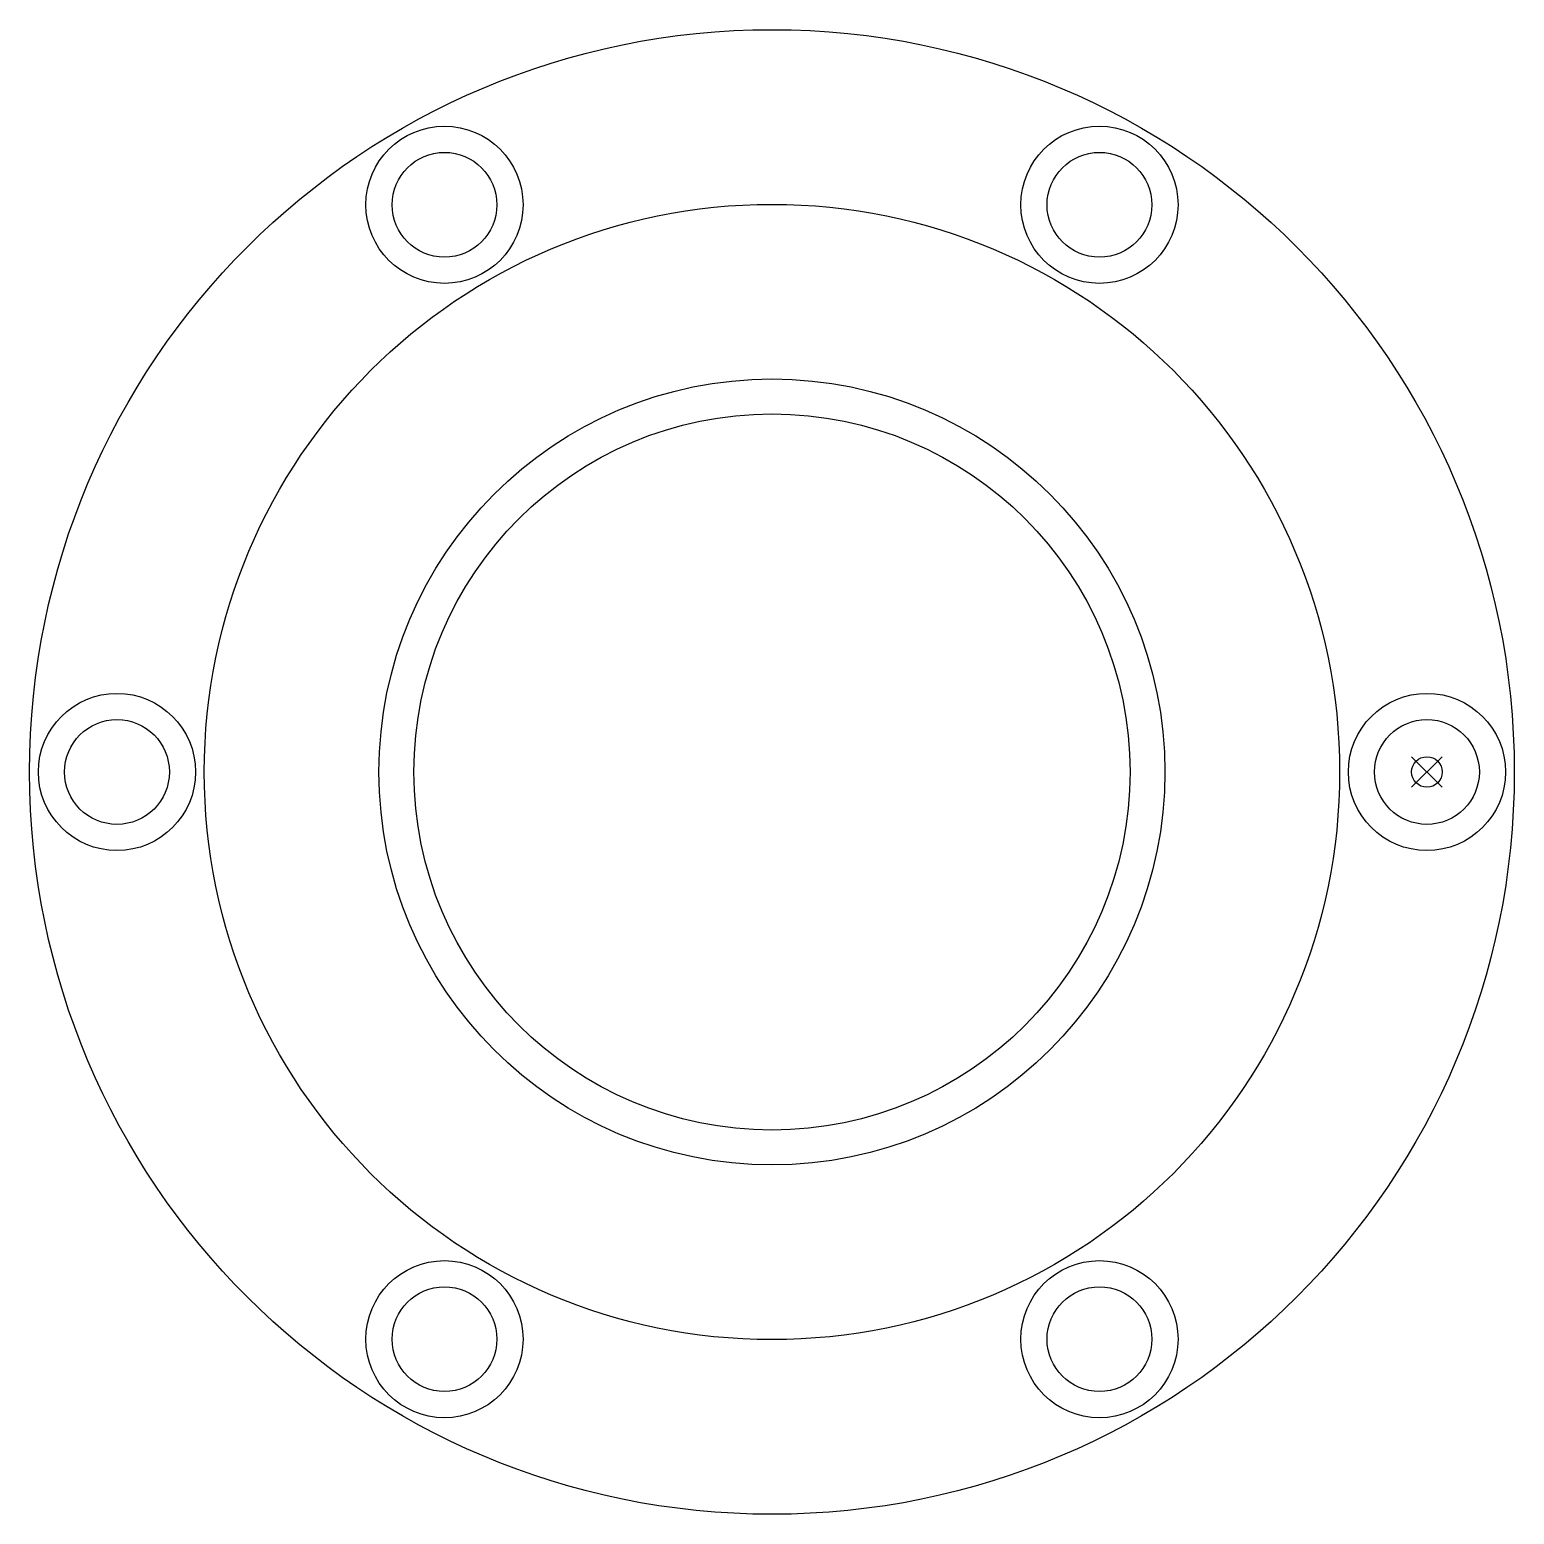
# Model space of a CAD drawing. Extents: x 24 to 194, y 570 to 740.
import ezdxf

# ---------------------------------------------------------------- set-up
doc = ezdxf.new("R2010")
doc.units = 0
doc.header["$MEASUREMENT"] = 0
doc.layers.get('0').update_dxf_attribs({"linetype": 'CONTINUOUS'})
doc.layers.add('$PARTREF_BOM', color=7, linetype='CONTINUOUS')
doc.styles.get("Standard").update_dxf_attribs({"font": 'txt.shx', "bigfont": 'chineset.shx'})

# ---------------------------------------------------------------- blocks, each defined once
blk = doc.blocks.new('PARTREF')
at = {"layer": '$PARTREF_BOM', "color": 2}
for p, q in [((-1.75, -1.75), (1.75, 1.75)), ((-1.75, 1.75), (1.75, -1.75))]:
    blk.add_line(p, q, dxfattribs=at)
blk.add_circle((0, 0), 1.75, dxfattribs=at)
at = {"layer": '$PARTREF_BOM', "color": 2, "flags": 1}
for tag, p in [('TAG5', (-16.09, -4.95)), ('TAG10', (-5.65, -5)), ('TAG15', (5.59, -4.74)), ('TAG4', (-16.09, -8.95)), ('TAG9', (-5.65, -9)), ('TAG14', (5.59, -8.74)), ('TAG3', (-16.09, -12.95)), ('TAG8', (-5.65, -13)), ('TAG13', (5.59, -12.74)), ('TAG2', (-16.09, -16.95)), ('TAG7', (-5.65, -17)), ('TAG12', (5.59, -16.74)), ('TAG1', (-16.09, -20.95)), ('TAG6', (-5.65, -21)), ('TAG11', (5.59, -20.74))]:
    blk.add_attdef(tag, p, '', height=2.5, dxfattribs=at)

msp = doc.modelspace()

# ---------------------------------------------------------------- linework, layer by layer
at = {"color": 7, "linetype": 'CONTINUOUS'}
for centre, radius in [((108.92, 654.86), 85), ((71.42, 719.81), 9), ((146.42, 719.81), 9), ((71.42, 719.81), 6), ((146.42, 719.81), 6), ((108.92, 654.86), 65), ((108.92, 654.86), 45), ((108.92, 654.86), 41), ((33.92, 654.86), 9), ((183.92, 654.86), 9), ((33.92, 654.86), 6), ((183.92, 654.86), 6), ((71.42, 589.91), 9), ((146.42, 589.91), 9), ((71.42, 589.91), 6), ((146.42, 589.91), 6)]:
    msp.add_circle(centre, radius, dxfattribs=at)

# ---------------------------------------------------------------- block references
at = {"color": 7}
msp.add_blockref('PARTREF', (183.92, 654.86), dxfattribs=at)

doc.saveas('drawing.dxf')
